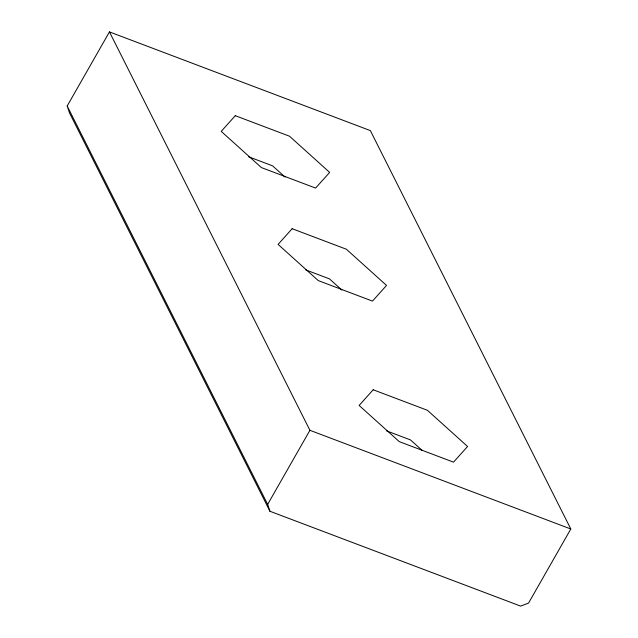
<?xml version="1.0" encoding="UTF-8"?>
<svg xmlns="http://www.w3.org/2000/svg" width="638" height="638" viewBox="0 0 638 638"><rect width="100%" height="100%" fill="white"/><g stroke="black" fill="none" stroke-linecap="round" stroke-linejoin="round"><path stroke-width="0.96" d="M67.189 105.996L109.449 31.9L370.343 130.599L570.811 528.998L528.551 603.093L520.616 606.1L269.954 511.269L69.486 112.87L67.189 105.996L267.657 504.395L269.954 511.269M267.657 504.395L309.916 430.299L109.449 31.9M248.7 156.804L272.593 165.848L285.011 177.029M305.57 269.826L329.471 278.87L341.88 290.051M386.612 430.881L410.505 439.925L422.189 450.452M309.916 430.299L570.811 528.998M235.278 115.693L221.219 131.372L261.381 167.571L315.603 188.082L329.663 172.404L289.5 136.205L235.278 115.693M292.148 228.715L278.088 244.394L318.25 280.592L372.472 301.104L386.54 285.425L346.37 249.227L292.148 228.715M373.19 389.77L359.13 405.449L399.292 441.648L453.514 462.159L467.574 446.48L427.412 410.282L373.19 389.77"/></g></svg>
